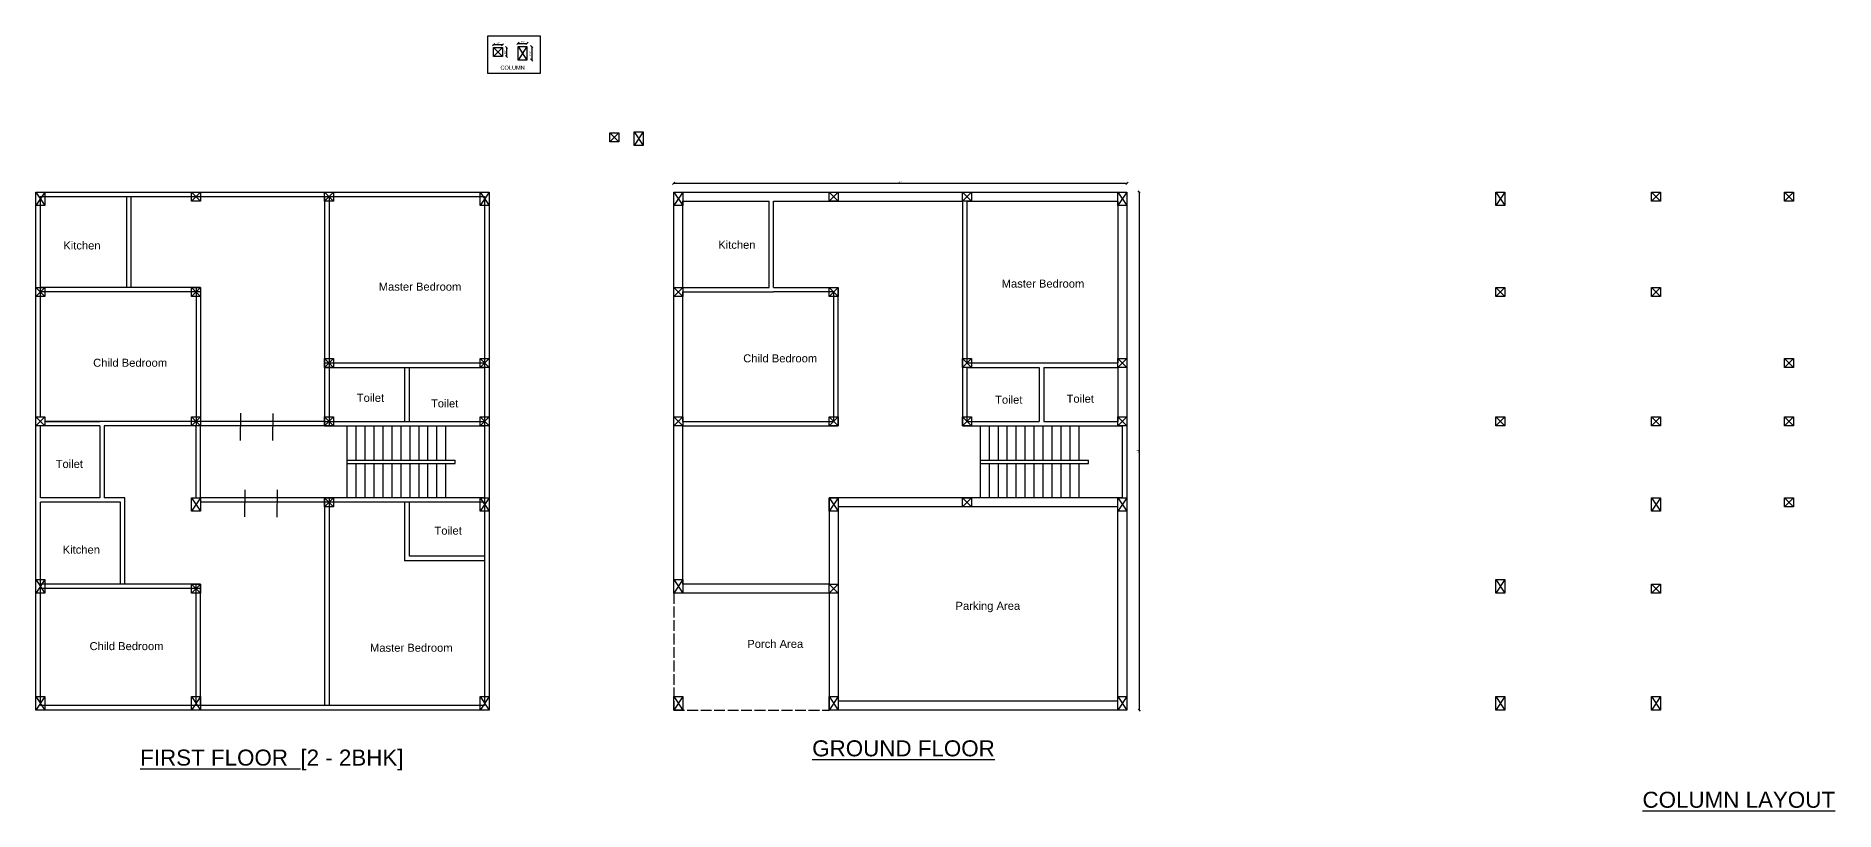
# Model space of a CAD drawing. Header units: inches. Extents: x 1594 to 5632, y 1440 to 2301.
# Drawn here: x 1594 to 3595, y 1440 to 2301 of the extents above; entities that cross this region are included whole.
import ezdxf

# ---------------------------------------------------------------- set-up
doc = ezdxf.new("R2010")
doc.units = ezdxf.units.IN
doc.linetypes.add('ACAD_ISO02W100', pattern=[15, 12, -3])
doc.layers.add('C', color=7, linetype='Continuous', true_color=0x896fe7)
doc.layers.add('C1', color=7, linetype='Continuous', true_color=0xf21602)
doc.layers.add('DotLine', color=6, linetype='ACAD_ISO02W100')
doc.styles.get("Standard").update_dxf_attribs({"font": 'arial.ttf'})
doc.dimstyles.new('ISO-25', dxfattribs={"dimtxt": 2, "dimasz": 2.5, "dimexe": 1.25, "dimexo": 0.625, "dimtad": 1, "dimdec": 0, "dimlunit": 3, "dimtxsty": 'Standard', "dimblk": 'OBLIQUE', "dimcen": 2.5, "dimse1": 1, "dimse2": 1, "dimclrd": 2, "dimadec": 0, "dimazin": 0, "dimtfac": 1, "dimtdec": 0, "dimtmove": 0, "dimatfit": 3, "dimfxl": 1, "dimarcsym": 0})

# ---------------------------------------------------------------- blocks, each defined once
blk = doc.blocks.new('_Oblique')
at = {"color": 0, "linetype": 'ByBlock', "lineweight": -2}
blk.add_line((-0.5, -0.5), (0.5, 0.5), dxfattribs=at)
blk = doc.blocks.new('*D2')
at = {"color": 2, "lineweight": -2, "transparency": 16777216}
blk.add_line((2112.6, 2291.7), (2102.6, 2291.7), dxfattribs=at)
at = {"layer": 'Defpoints', "color": 0, "transparency": 16777216}
for p in [(2102.6, 2291.7), (2102.6, 2288.7), (2112.6, 2288.7)]:
    blk.add_point(p, dxfattribs=at)
at = {"color": 2, "lineweight": -2, "transparency": 16777216, "xscale": 2.5, "yscale": 2.5, "zscale": 2.5, "rotation": 180}
blk.add_blockref('_Oblique', (2102.6, 2291.7), dxfattribs=at)
at = {"color": 2, "lineweight": -2, "transparency": 16777216, "xscale": 2.5, "yscale": 2.5, "zscale": 2.5}
blk.add_blockref('_Oblique', (2112.6, 2291.7), dxfattribs=at)
at = {"color": 0, "transparency": 16777216, "insert": (2107.6, 2293.4), "char_height": 2, "attachment_point": 5}
blk.add_mtext('10"', dxfattribs=at)
blk = doc.blocks.new('*D3')
at = {"color": 2, "lineweight": -2, "transparency": 16777216}
blk.add_line((2117, 2288.7), (2117, 2278.7), dxfattribs=at)
at = {"layer": 'Defpoints', "color": 0, "transparency": 16777216}
for p in [(2112.6, 2288.7), (2112.6, 2278.7), (2117, 2278.7)]:
    blk.add_point(p, dxfattribs=at)
at = {"color": 2, "lineweight": -2, "transparency": 16777216, "xscale": 2.5, "yscale": 2.5, "zscale": 2.5}
for p, rotation in [((2117, 2288.7), 90), ((2117, 2278.7), 270)]:
    blk.add_blockref('_Oblique', p, dxfattribs=dict(at, rotation=rotation))
at = {"color": 0, "transparency": 16777216, "insert": (2115.4, 2283.7), "char_height": 2, "attachment_point": 5, "rotation": 90}
blk.add_mtext('10"', dxfattribs=at)
blk = doc.blocks.new('*D4')
at = {"color": 2, "lineweight": -2, "transparency": 16777216}
blk.add_line((2129.8, 2293.3), (2139.8, 2293.3), dxfattribs=at)
at = {"layer": 'Defpoints', "color": 0, "transparency": 16777216}
for p in [(2129.8, 2289.7), (2139.8, 2293.3), (2139.8, 2289.7)]:
    blk.add_point(p, dxfattribs=at)
at = {"color": 2, "lineweight": -2, "transparency": 16777216, "xscale": 2.5, "yscale": 2.5, "zscale": 2.5, "rotation": 180}
blk.add_blockref('_Oblique', (2129.8, 2293.3), dxfattribs=at)
at = {"color": 2, "lineweight": -2, "transparency": 16777216, "xscale": 2.5, "yscale": 2.5, "zscale": 2.5}
blk.add_blockref('_Oblique', (2139.8, 2293.3), dxfattribs=at)
at = {"color": 0, "transparency": 16777216, "insert": (2134.8, 2294.9), "char_height": 2, "attachment_point": 5}
blk.add_mtext('10"', dxfattribs=at)
blk = doc.blocks.new('*D5')
at = {"color": 2, "lineweight": -2, "transparency": 16777216}
blk.add_line((2145, 2289.7), (2145, 2274.7), dxfattribs=at)
at = {"layer": 'Defpoints', "color": 0, "transparency": 16777216}
for p in [(2139.8, 2289.7), (2139.8, 2274.7), (2145, 2274.7)]:
    blk.add_point(p, dxfattribs=at)
at = {"color": 2, "lineweight": -2, "transparency": 16777216, "xscale": 2.5, "yscale": 2.5, "zscale": 2.5}
for p, rotation in [((2145, 2289.7), 90), ((2145, 2274.7), 270)]:
    blk.add_blockref('_Oblique', p, dxfattribs=dict(at, rotation=rotation))
at = {"color": 0, "transparency": 16777216, "insert": (2143.4, 2282.2), "char_height": 2, "attachment_point": 5, "rotation": 90}
blk.add_mtext('1\'-3"', dxfattribs=at)
blk = doc.blocks.new('*D6')
at = {"color": 2, "lineweight": -2, "transparency": 16777216}
blk.add_line((2303, 2137.7), (2807, 2137.7), dxfattribs=at)
at = {"layer": 'Defpoints', "color": 0, "transparency": 16777216}
for p in [(2303, 2128), (2807, 2137.7), (2807, 2128)]:
    blk.add_point(p, dxfattribs=at)
at = {"color": 2, "lineweight": -2, "transparency": 16777216, "xscale": 2.5, "yscale": 2.5, "zscale": 2.5, "rotation": 180}
blk.add_blockref('_Oblique', (2303, 2137.7), dxfattribs=at)
at = {"color": 2, "lineweight": -2, "transparency": 16777216, "xscale": 2.5, "yscale": 2.5, "zscale": 2.5}
blk.add_blockref('_Oblique', (2807, 2137.7), dxfattribs=at)
at = {"color": 0, "transparency": 16777216, "insert": (2555, 2139.3), "char_height": 2, "attachment_point": 5}
blk.add_mtext("42'", dxfattribs=at)
blk = doc.blocks.new('*D7')
at = {"color": 2, "lineweight": -2, "transparency": 16777216}
blk.add_line((2820.6, 2128), (2820.6, 1552), dxfattribs=at)
at = {"layer": 'Defpoints', "color": 0, "transparency": 16777216}
for p in [(2807, 2128), (2807, 1552), (2820.6, 1552)]:
    blk.add_point(p, dxfattribs=at)
at = {"color": 2, "lineweight": -2, "transparency": 16777216, "xscale": 2.5, "yscale": 2.5, "zscale": 2.5}
for p, rotation in [((2820.6, 2128), 90), ((2820.6, 1552), 270)]:
    blk.add_blockref('_Oblique', p, dxfattribs=dict(at, rotation=rotation))
at = {"color": 0, "transparency": 16777216, "insert": (2819, 1840), "char_height": 2, "attachment_point": 5, "rotation": 90}
blk.add_mtext("48'", dxfattribs=at)

msp = doc.modelspace()

# ---------------------------------------------------------------- linework, layer by layer
for p, q in [((1598.7, 2123), (2092.7, 2123)), ((1598.7, 1878), (1598.7, 2123)), ((1694.7, 2022), (1694.7, 2123)), ((1699.7, 2022), (1699.7, 2123)), ((1914.7, 2123), (1914.7, 1933)), ((1919.7, 2123), (1919.7, 1933)), ((2092.7, 2123), (2092.7, 1557)), ((2313, 2118), (2409, 2118)), ((2313, 2022), (2313, 2118)), ((2409, 2022), (2409, 2118)), ((2414, 2022), (2414, 2118)), ((2414, 2118), (2624, 2118)), ((2624, 2118), (2624, 1933)), ((2629, 2118), (2629, 1938)), ((2629, 2118), (2797, 2118)), ((2797, 2118), (2797, 1938)), ((1776.7, 2022), (1598.7, 2022)), ((1771.7, 2022), (1771.7, 1868)), ((1776.7, 2022), (1776.7, 1868)), ((2313, 2022), (2409, 2022)), ((2414, 2022), (2486, 2022)), ((2486, 1868), (2486, 2022)), ((1776.7, 2017), (1598.7, 2017)), ((2313, 2017), (2414, 2017)), ((2313, 1873), (2313, 2017)), ((2481, 2017), (2414, 2017)), ((2481, 1873), (2481, 2017)), ((1914.7, 1938), (2092.7, 1938)), ((1914.7, 1933), (2092.7, 1933)), ((1914.7, 1933), (1914.7, 1868)), ((1919.7, 1933), (1919.7, 1868)), ((2003.7, 1933), (2003.7, 1873)), ((2008.7, 1933), (2008.7, 1873)), ((2624, 1933), (2624, 1868)), ((2629, 1938), (2797, 1938)), ((2629, 1933), (2709.5, 1933)), ((2629, 1933), (2629, 1873)), ((2709.5, 1933), (2709.5, 1873)), ((2714.5, 1933), (2714.5, 1873)), ((2714.5, 1933), (2797, 1933)), ((2797, 1933), (2797, 1873)), ((1821, 1882), (1820.8, 1851.8)), ((1857, 1881.7), (1856.8, 1851.6)), ((1598.7, 1788), (1598.7, 1868)), ((1664.7, 1868), (1598.7, 1868)), ((1776.7, 1873), (1603.7, 1873)), ((1603.7, 1873), (1664.7, 1873)), ((1664.7, 1868), (1664.7, 1788)), ((1776.7, 1868), (1669.7, 1868)), ((1669.7, 1868), (1669.7, 1788)), ((1771.7, 1788), (1771.7, 1868)), ((1914.7, 1873), (1776.7, 1873)), ((1914.7, 1868), (1776.7, 1868)), ((1776.7, 1788), (1776.7, 1868)), ((1914.7, 1873), (2092.7, 1873)), ((1914.7, 1868), (2092.7, 1868)), ((1939.7, 1788), (1939.7, 1868)), ((1949.7, 1830), (1949.7, 1868)), ((1959.7, 1830), (1959.7, 1868)), ((1969.7, 1830), (1969.7, 1868)), ((1979.7, 1830), (1979.7, 1868)), ((1989.7, 1830), (1989.7, 1868)), ((1999.7, 1830), (1999.7, 1868)), ((2009.7, 1830), (2009.7, 1868)), ((2019.7, 1830), (2019.7, 1868)), ((2029.7, 1830), (2029.7, 1868)), ((2039.7, 1830), (2039.7, 1868)), ((2049.7, 1830), (2049.7, 1868)), ((2313, 1873), (2481, 1873)), ((2313, 1692), (2313, 1868)), ((2313, 1868), (2486, 1868)), ((2624, 1868), (2802, 1868)), ((2629, 1873), (2709.5, 1873)), ((2644, 1788), (2644, 1868)), ((2654, 1830), (2654, 1868)), ((2664, 1830), (2664, 1868)), ((2674, 1830), (2674, 1868)), ((2684, 1830), (2684, 1868)), ((2694, 1830), (2694, 1868)), ((2704, 1830), (2704, 1868)), ((2714, 1830), (2714, 1868)), ((2714.5, 1873), (2797, 1873)), ((2724, 1830), (2724, 1868)), ((2734, 1830), (2734, 1868)), ((2744, 1830), (2744, 1868)), ((2754, 1830), (2754, 1868)), ((2802, 1788), (2802, 1868)), ((1939.7, 1830), (2059.8, 1830)), ((1939.7, 1826), (2059.8, 1826)), ((1949.7, 1788), (1949.7, 1826)), ((1959.7, 1788), (1959.7, 1826)), ((1969.7, 1788), (1969.7, 1826)), ((1979.7, 1788), (1979.7, 1826)), ((1989.7, 1788), (1989.7, 1826)), ((1999.7, 1788), (1999.7, 1826)), ((2009.7, 1788), (2009.7, 1826)), ((2019.7, 1788), (2019.7, 1826)), ((2029.7, 1788), (2029.7, 1826)), ((2039.7, 1788), (2039.7, 1826)), ((2049.7, 1788), (2049.7, 1826)), ((2059.8, 1826), (2059.8, 1830)), ((2644, 1830), (2764.1, 1830)), ((2644, 1826), (2764.1, 1826)), ((2654, 1788), (2654, 1826)), ((2664, 1788), (2664, 1826)), ((2674, 1788), (2674, 1826)), ((2684, 1788), (2684, 1826)), ((2694, 1788), (2694, 1826)), ((2704, 1788), (2704, 1826)), ((2714, 1788), (2714, 1826)), ((2724, 1788), (2724, 1826)), ((2734, 1788), (2734, 1826)), ((2744, 1788), (2744, 1826)), ((2754, 1788), (2754, 1826)), ((2764.1, 1826), (2764.1, 1830)), ((1664.7, 1788), (1598.7, 1788)), ((1598.7, 1557), (1598.7, 1783)), ((1687.7, 1783), (1598.7, 1783)), ((1692.7, 1788), (1669.7, 1788)), ((1687.7, 1692), (1687.7, 1783)), ((1692.7, 1692), (1692.7, 1788)), ((1914.7, 1788), (1776.7, 1788)), ((1914.7, 1783), (1776.7, 1783)), ((1825.9, 1797), (1825.7, 1766.8)), ((1861.9, 1796.7), (1861.7, 1766.6)), ((2092.7, 1788), (1914.7, 1788)), ((1914.7, 1788), (1914.7, 1557)), ((2092.7, 1783), (1914.7, 1783)), ((1919.7, 1788), (1919.7, 1557)), ((2003.7, 1783), (2003.7, 1718)), ((2008.7, 1783), (2008.7, 1723)), ((2802, 1788), (2476, 1788)), ((2476, 1788), (2476, 1692)), ((2797, 1778), (2486, 1778)), ((2486, 1778), (2486, 1562)), ((2797, 1562), (2797, 1778)), ((2092.7, 1723), (2008.7, 1723)), ((2092.7, 1718), (2003.7, 1718)), ((1776.7, 1692), (1598.7, 1692)), ((1776.7, 1687), (1598.7, 1687)), ((1771.7, 1557), (1771.7, 1692)), ((1776.7, 1557), (1776.7, 1692)), ((2476, 1692), (2313, 1692)), ((2476, 1682), (2313, 1682)), ((2476, 1682), (2476, 1552)), ((2797, 1562), (2486, 1562)), ((2092.7, 1557), (1598.7, 1557))]:
    msp.add_line(p, q)
for points in [[(2096.3, 2301.5), (2154.4, 2301.5), (2154.4, 2259.7), (2096.3, 2259.7)], [(1593.7, 2128), (2097.7, 2128), (2097.7, 1552), (1593.7, 1552)]]:
    msp.add_lwpolyline(points, close=True)
msp.add_lwpolyline([(2303, 1682), (2303, 2128), (2807, 2128), (2807, 1552), (2476, 1552)])
at = {"layer": 'C'}
for p, q in [((2129.8, 2289.7), (2139.8, 2274.7)), ((2139.8, 2289.7), (2129.8, 2274.7)), ((2259, 2194.8), (2269, 2179.8)), ((2269, 2194.8), (2259, 2179.8)), ((1593.7, 2128), (1603.7, 2113)), ((1603.7, 2128), (1593.7, 2113)), ((2087.7, 2128), (2097.7, 2113)), ((2097.7, 2128), (2087.7, 2113)), ((2303, 2128), (2313, 2113)), ((2313, 2128), (2303, 2113)), ((2797, 2128), (2807, 2113)), ((2807, 2128), (2797, 2113)), ((3217.4, 2128), (3227.4, 2113)), ((3227.4, 2128), (3217.4, 2113)), ((1766.7, 1788), (1776.7, 1773)), ((1776.7, 1788), (1766.7, 1773)), ((2087.7, 1788), (2097.7, 1773)), ((2097.7, 1788), (2087.7, 1773)), ((2476, 1788), (2486, 1773)), ((2486, 1788), (2476, 1773)), ((2797, 1788), (2807, 1773)), ((2807, 1788), (2797, 1773)), ((3390.4, 1788), (3400.4, 1773)), ((3400.4, 1788), (3390.4, 1773)), ((1593.7, 1697), (1603.7, 1682)), ((1603.7, 1697), (1593.7, 1682)), ((2303, 1697), (2313, 1682)), ((2313, 1697), (2303, 1682)), ((3217.4, 1697), (3227.4, 1682)), ((3227.4, 1697), (3217.4, 1682)), ((1593.7, 1567), (1603.7, 1552)), ((1603.7, 1567), (1593.7, 1552)), ((1766.7, 1567), (1776.7, 1552)), ((1776.7, 1567), (1766.7, 1552)), ((2087.7, 1567), (2097.7, 1552)), ((2097.7, 1567), (2087.7, 1552)), ((2303, 1567), (2313, 1552)), ((2313, 1567), (2303, 1552)), ((2476, 1567), (2486, 1552)), ((2486, 1567), (2476, 1552)), ((2797, 1567), (2807, 1552)), ((2807, 1567), (2797, 1552)), ((3217.4, 1567), (3227.4, 1552)), ((3227.4, 1567), (3217.4, 1552)), ((3390.4, 1567), (3400.4, 1552)), ((3400.4, 1567), (3390.4, 1552))]:
    msp.add_line(p, q, dxfattribs=at)
for points in [[(2139.8, 2274.7), (2129.8, 2274.7), (2129.8, 2289.7), (2139.8, 2289.7)], [(2269, 2179.8), (2259, 2179.8), (2259, 2194.8), (2269, 2194.8)], [(1603.7, 2113), (1593.7, 2113), (1593.7, 2128), (1603.7, 2128)], [(2097.7, 2113), (2087.7, 2113), (2087.7, 2128), (2097.7, 2128)], [(2313, 2113), (2303, 2113), (2303, 2128), (2313, 2128)], [(2807, 2113), (2797, 2113), (2797, 2128), (2807, 2128)], [(3227.4, 2113), (3217.4, 2113), (3217.4, 2128), (3227.4, 2128)], [(1776.7, 1773), (1766.7, 1773), (1766.7, 1788), (1776.7, 1788)], [(2097.7, 1773), (2087.7, 1773), (2087.7, 1788), (2097.7, 1788)], [(2486, 1773), (2476, 1773), (2476, 1788), (2486, 1788)], [(2807, 1773), (2797, 1773), (2797, 1788), (2807, 1788)], [(3400.4, 1773), (3390.4, 1773), (3390.4, 1788), (3400.4, 1788)], [(1603.7, 1682), (1593.7, 1682), (1593.7, 1697), (1603.7, 1697)], [(2313, 1682), (2303, 1682), (2303, 1697), (2313, 1697)], [(3227.4, 1682), (3217.4, 1682), (3217.4, 1697), (3227.4, 1697)], [(1603.7, 1552), (1593.7, 1552), (1593.7, 1567), (1603.7, 1567)], [(1776.7, 1552), (1766.7, 1552), (1766.7, 1567), (1776.7, 1567)], [(2097.7, 1552), (2087.7, 1552), (2087.7, 1567), (2097.7, 1567)], [(2313, 1552), (2303, 1552), (2303, 1567), (2313, 1567)], [(2486, 1552), (2476, 1552), (2476, 1567), (2486, 1567)], [(2807, 1552), (2797, 1552), (2797, 1567), (2807, 1567)], [(3227.4, 1552), (3217.4, 1552), (3217.4, 1567), (3227.4, 1567)], [(3400.4, 1552), (3390.4, 1552), (3390.4, 1567), (3400.4, 1567)]]:
    msp.add_lwpolyline(points, close=True, dxfattribs=at)
at = {"layer": 'C1'}
for p, q in [((2102.6, 2288.7), (2112.6, 2278.7)), ((2112.6, 2288.7), (2102.6, 2278.7)), ((2231.8, 2193.8), (2241.8, 2183.8)), ((2241.8, 2193.8), (2231.8, 2183.8)), ((1766.7, 2128), (1776.7, 2118)), ((1776.7, 2128), (1766.7, 2118)), ((1914.7, 2128), (1924.7, 2118)), ((1924.7, 2128), (1914.7, 2118)), ((2476, 2128), (2486, 2118)), ((2486, 2128), (2476, 2118)), ((2624, 2128), (2634, 2118)), ((2634, 2128), (2624, 2118)), ((3390.4, 2128), (3400.4, 2118)), ((3400.4, 2128), (3390.4, 2118)), ((3538.4, 2128), (3548.4, 2118)), ((3548.4, 2128), (3538.4, 2118)), ((1593.7, 2022), (1603.7, 2012)), ((1603.7, 2022), (1593.7, 2012)), ((1766.7, 2022), (1776.7, 2012)), ((1776.7, 2022), (1766.7, 2012)), ((2303, 2022), (2313, 2012)), ((2313, 2022), (2303, 2012)), ((2476, 2022), (2486, 2012)), ((2486, 2022), (2476, 2012)), ((3217.4, 2022), (3227.4, 2012)), ((3227.4, 2022), (3217.4, 2012)), ((3390.4, 2022), (3400.4, 2012)), ((3400.4, 2022), (3390.4, 2012)), ((1914.7, 1943), (1924.7, 1933)), ((1924.7, 1943), (1914.7, 1933)), ((2087.7, 1943), (2097.7, 1933)), ((2097.7, 1943), (2087.7, 1933)), ((2624, 1943), (2634, 1933)), ((2634, 1943), (2624, 1933)), ((2797, 1943), (2807, 1933)), ((2807, 1943), (2797, 1933)), ((3538.4, 1943), (3548.4, 1933)), ((3548.4, 1943), (3538.4, 1933)), ((1593.7, 1878), (1603.7, 1868)), ((1603.7, 1878), (1593.7, 1868)), ((1766.7, 1878), (1776.7, 1868)), ((1776.7, 1878), (1766.7, 1868)), ((1914.7, 1878), (1924.7, 1868)), ((1924.7, 1878), (1914.7, 1868)), ((2087.7, 1878), (2097.7, 1868)), ((2097.7, 1878), (2087.7, 1868)), ((2303, 1878), (2313, 1868)), ((2313, 1878), (2303, 1868)), ((2476, 1878), (2486, 1868)), ((2486, 1878), (2476, 1868)), ((2624, 1878), (2634, 1868)), ((2634, 1878), (2624, 1868)), ((2797, 1878), (2807, 1868)), ((2807, 1878), (2797, 1868)), ((3217.4, 1878), (3227.4, 1868)), ((3227.4, 1878), (3217.4, 1868)), ((3390.4, 1878), (3400.4, 1868)), ((3400.4, 1878), (3390.4, 1868)), ((3538.4, 1878), (3548.4, 1868)), ((3548.4, 1878), (3538.4, 1868)), ((1914.7, 1788), (1924.7, 1778)), ((1924.7, 1788), (1914.7, 1778)), ((2624, 1788), (2634, 1778)), ((2634, 1788), (2624, 1778)), ((3538.4, 1788), (3548.4, 1778)), ((3548.4, 1788), (3538.4, 1778)), ((1766.7, 1692), (1776.7, 1682)), ((1776.7, 1692), (1766.7, 1682)), ((2476, 1692), (2486, 1682)), ((2486, 1692), (2476, 1682)), ((3390.4, 1692), (3400.4, 1682)), ((3400.4, 1692), (3390.4, 1682))]:
    msp.add_line(p, q, dxfattribs=at)
for points in [[(2112.6, 2278.7), (2102.6, 2278.7), (2102.6, 2288.7), (2112.6, 2288.7)], [(2241.8, 2183.8), (2231.8, 2183.8), (2231.8, 2193.8), (2241.8, 2193.8)], [(1776.7, 2118), (1766.7, 2118), (1766.7, 2128), (1776.7, 2128)], [(1924.7, 2118), (1914.7, 2118), (1914.7, 2128), (1924.7, 2128)], [(2486, 2118), (2476, 2118), (2476, 2128), (2486, 2128)], [(2634, 2118), (2624, 2118), (2624, 2128), (2634, 2128)], [(3400.4, 2118), (3390.4, 2118), (3390.4, 2128), (3400.4, 2128)], [(3548.4, 2118), (3538.4, 2118), (3538.4, 2128), (3548.4, 2128)], [(1603.7, 2012), (1593.7, 2012), (1593.7, 2022), (1603.7, 2022)], [(1776.7, 2012), (1766.7, 2012), (1766.7, 2022), (1776.7, 2022)], [(2313, 2012), (2303, 2012), (2303, 2022), (2313, 2022)], [(2486, 2012), (2476, 2012), (2476, 2022), (2486, 2022)], [(3227.4, 2012), (3217.4, 2012), (3217.4, 2022), (3227.4, 2022)], [(3400.4, 2012), (3390.4, 2012), (3390.4, 2022), (3400.4, 2022)], [(1924.7, 1933), (1914.7, 1933), (1914.7, 1943), (1924.7, 1943)], [(2097.7, 1933), (2087.7, 1933), (2087.7, 1943), (2097.7, 1943)], [(2634, 1933), (2624, 1933), (2624, 1943), (2634, 1943)], [(2807, 1933), (2797, 1933), (2797, 1943), (2807, 1943)], [(3548.4, 1933), (3538.4, 1933), (3538.4, 1943), (3548.4, 1943)], [(1603.7, 1868), (1593.7, 1868), (1593.7, 1878), (1603.7, 1878)], [(1776.7, 1868), (1766.7, 1868), (1766.7, 1878), (1776.7, 1878)], [(1924.7, 1868), (1914.7, 1868), (1914.7, 1878), (1924.7, 1878)], [(2097.7, 1868), (2087.7, 1868), (2087.7, 1878), (2097.7, 1878)], [(2313, 1868), (2303, 1868), (2303, 1878), (2313, 1878)], [(2486, 1868), (2476, 1868), (2476, 1878), (2486, 1878)], [(2634, 1868), (2624, 1868), (2624, 1878), (2634, 1878)], [(2807, 1868), (2797, 1868), (2797, 1878), (2807, 1878)], [(3227.4, 1868), (3217.4, 1868), (3217.4, 1878), (3227.4, 1878)], [(3400.4, 1868), (3390.4, 1868), (3390.4, 1878), (3400.4, 1878)], [(3548.4, 1868), (3538.4, 1868), (3538.4, 1878), (3548.4, 1878)], [(1924.7, 1778), (1914.7, 1778), (1914.7, 1788), (1924.7, 1788)], [(2634, 1778), (2624, 1778), (2624, 1788), (2634, 1788)], [(3548.4, 1778), (3538.4, 1778), (3538.4, 1788), (3548.4, 1788)], [(1776.7, 1682), (1766.7, 1682), (1766.7, 1692), (1776.7, 1692)], [(2486, 1682), (2476, 1682), (2476, 1692), (2486, 1692)], [(3400.4, 1682), (3390.4, 1682), (3390.4, 1692), (3400.4, 1692)]]:
    msp.add_lwpolyline(points, close=True, dxfattribs=at)
at = {"layer": 'DotLine'}
for p, q in [((2303, 1682), (2303, 1552)), ((2303, 1552), (2476, 1552))]:
    msp.add_line(p, q, dxfattribs=at)

# ---------------------------------------------------------------- texts
at = {"attachment_point": 1}
for s, width, gutter_width, insert, char_height in [('COLUMN', 201.548, 22.3, (2110.3, 2268.5), 4.45), ('Kitchen', 201.548, 22.3, (1624.1, 2073), 8.9), ('Kitchen', 201.548, 22.3, (2352.5, 2073.8), 8.9), ('Master Bedroom', 403.096, 44.5, (1974.9, 2027.2), 8.9), ('Master Bedroom', 201.548, 22.3, (2667.7, 2030.6), 8.9), ('Child Bedroom', 201.548, 22.3, (1657.3, 1942.6), 8.9), ('Child Bedroom', 201.548, 22.3, (2380.3, 1947.5), 8.9), ('Toilet', 201.548, 22.3, (1950.5, 1903.6), 8.9), ('Toilet', 201.548, 22.3, (2660.4, 1901.5), 8.9), ('Toilet', 201.548, 22.3, (2739.9, 1902.6), 8.9), ('Toilet', 201.548, 22.3, (2033, 1897.4), 8.9), ('Toilet', 201.548, 22.3, (1615.6, 1830.1), 8.9), ('Toilet', 201.548, 22.3, (2036.9, 1755.9), 8.9), ('Kitchen', 201.548, 22.3, (1623.4, 1734.8), 8.9), ('Parking Area', 201.548, 22.3, (2616.4, 1672.3), 8.9), ('Child Bedroom', 201.548, 22.3, (1653.3, 1627.5), 8.9), ('Master Bedroom', 403.096, 44.5, (1965.2, 1625.7), 8.9), ('Porch Area', 201.548, 22.3, (2384.8, 1630), 8.9), ('{\\L\\C2;FIRST FLOOR\\l  [2 - 2BHK]}', 403.096, 44.5, (1709.6, 1508), 17.8), ('{\\L\\C2;GROUND FLOOR }', 403.096, 44.5, (2457, 1518.3), 17.8), ('{\\L\\C2;COLUMN LAYOUT}', 403.096, 44.5, (3380.4, 1461.1), 17.8)]:
    msp.add_mtext_dynamic_manual_height_columns(s, width=width, gutter_width=gutter_width, heights=[0], dxfattribs=dict(at, insert=insert, char_height=char_height))

# ---------------------------------------------------------------- dimensions: what is measured, and where the dimension line sits
for base, p1, p2, picture, middle in [((2102.6, 2291.7), (2112.6, 2288.7), (2102.6, 2288.7), '*D2', (2107.6, 2293.4)), ((2139.8, 2293.3), (2129.8, 2289.7), (2139.8, 2289.7), '*D4', (2134.8, 2294.9)), ((2807, 2137.7), (2303, 2128), (2807, 2128), '*D6', (2555, 2139.3))]:
    dim = msp.add_linear_dim(base=base, p1=p1, p2=p2, dimstyle='ISO-25')
    dim.commit()
    dim.dimension.update_dxf_attribs({"geometry": picture, "text_midpoint": middle})
for base, p1, p2, picture, middle in [((2117, 2278.7), (2112.6, 2288.7), (2112.6, 2278.7), '*D3', (2115.4, 2283.7)), ((2145, 2274.7), (2139.8, 2289.7), (2139.8, 2274.7), '*D5', (2143.4, 2282.2)), ((2820.6, 1552), (2807, 2128), (2807, 1552), '*D7', (2819, 1840))]:
    dim = msp.add_linear_dim(base=base, p1=p1, p2=p2, angle=90, dimstyle='ISO-25')
    dim.commit()
    dim.dimension.update_dxf_attribs({"geometry": picture, "text_midpoint": middle})

doc.saveas('drawing.dxf')
